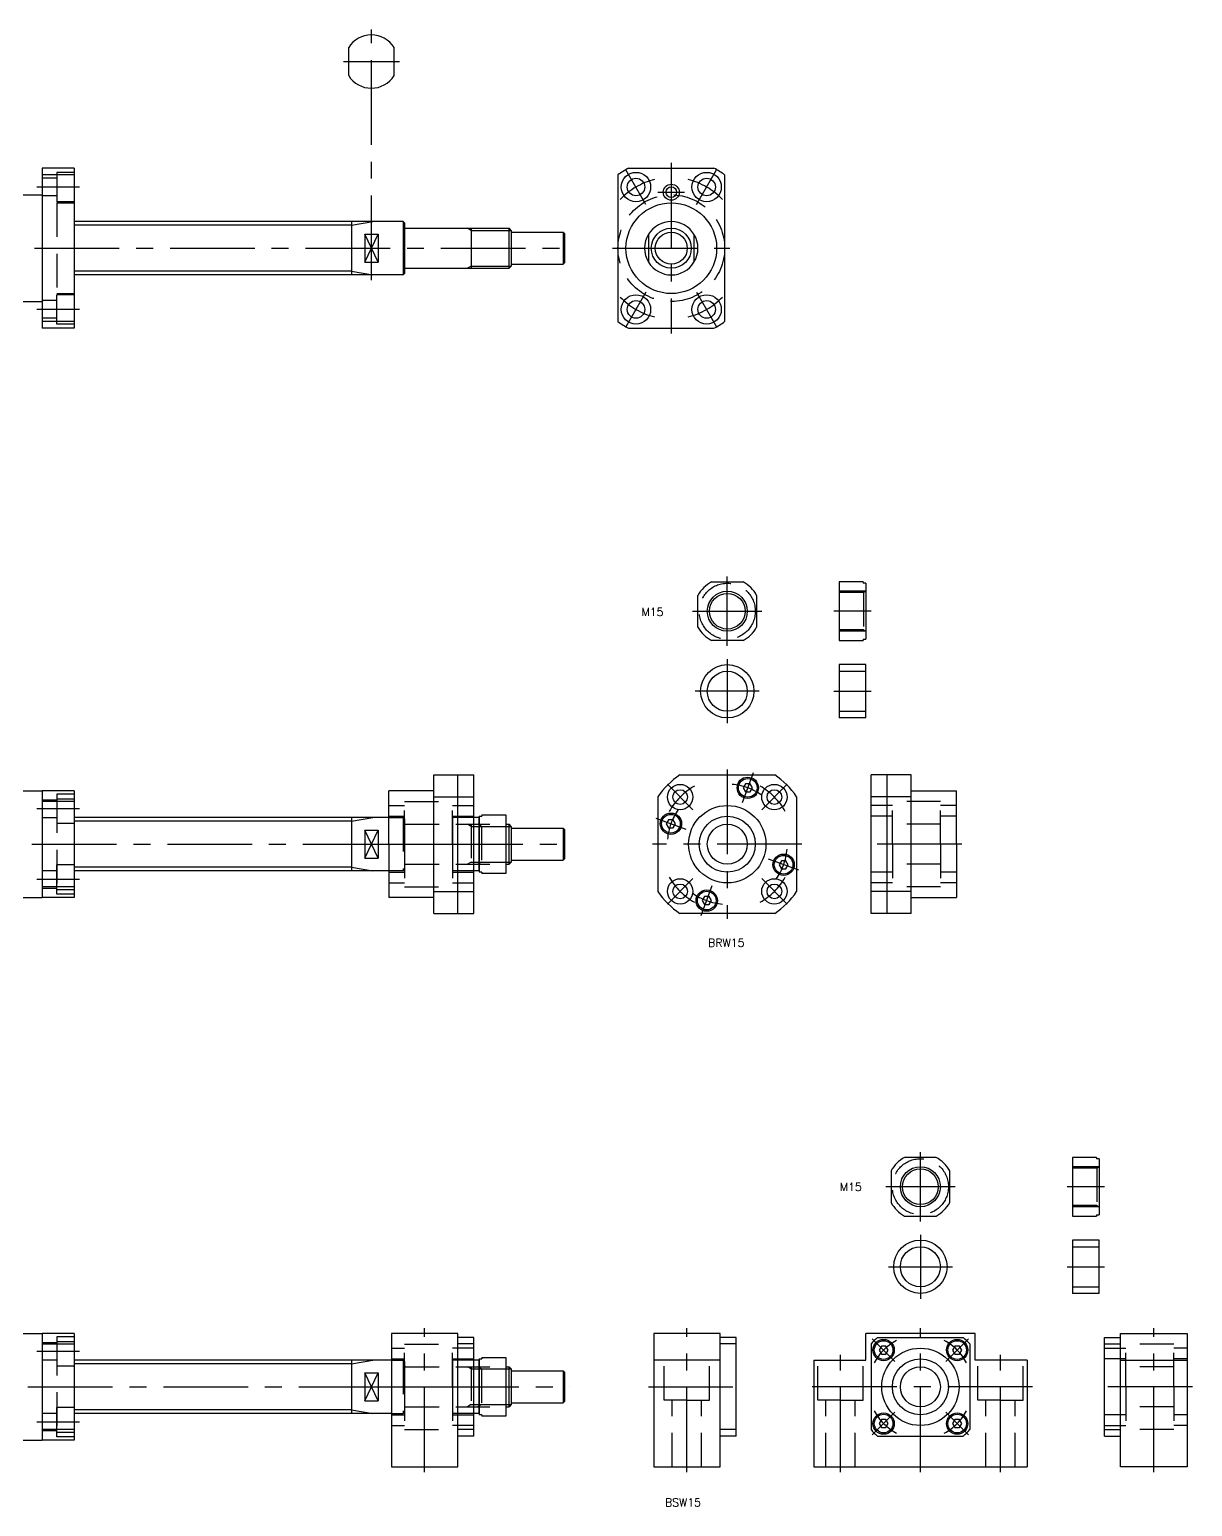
# Model space of a CAD drawing. Extents: x -88 to 787, y -48 to 509.
# Drawn here: x 351 to 787, y -45 to 509 of the extents above; entities that cross this region are included whole.
import ezdxf

# ---------------------------------------------------------------- set-up
doc = ezdxf.new("R2010")
doc.units = 0
doc.linetypes.add('CENTER', pattern=[50.8, 31.75, -6.35, 6.35, -6.35])
doc.linetypes.add('DASHED', pattern=[19.05, 12.7, -6.35])
doc.layers.get('0').update_dxf_attribs({"linetype": 'CONTINUOUS'})
doc.layers.add('CENTER', color=1, linetype='CENTER')
doc.styles.get("Standard").update_dxf_attribs({"font": 'txt.shx', "height": 3, "bigfont": 'bigfont.shx'})

msp = doc.modelspace()

# ---------------------------------------------------------------- linework, layer by layer
at = {"color": 7, "linetype": 'CONTINUOUS'}
for p, q in [((470.87, 491.67), (470.87, 502.2)), ((487.87, 491.67), (487.87, 502.2)), ((355.87, 456.93), (355.87, 396.93)), ((367.87, 456.93), (355.87, 456.93)), ((367.87, 454.43), (355.87, 454.43)), ((367.87, 456.93), (367.87, 396.93)), ((571.87, 454.43), (571.87, 399.44)), ((575.87, 456.93), (607.87, 456.93)), ((611.87, 454.43), (611.87, 399.44)), ((320.37, 446.93), (355.87, 446.93)), ((491.37, 436.93), (367.87, 436.93)), ((471.87, 436.93), (471.87, 416.93)), ((476.87, 432.2), (476.87, 421.66)), ((476.87, 432.2), (481.87, 432.2)), ((481.87, 432.2), (481.87, 421.66)), ((491.37, 436.93), (491.37, 416.93)), ((491.37, 436.93), (491.87, 436.43)), ((491.87, 436.43), (491.87, 417.43)), ((492.07, 434.43), (531.06, 434.43)), ((516.87, 434.43), (516.87, 419.43)), ((531.87, 433.62), (531.06, 434.43)), ((531.06, 419.43), (531.06, 434.43)), ((531.87, 433.62), (531.87, 420.25)), ((531.87, 432.93), (551.37, 432.93)), ((551.37, 432.93), (551.37, 420.93)), ((551.37, 432.93), (551.87, 432.43)), ((551.87, 432.43), (551.87, 421.43)), ((583.37, 432.2), (583.37, 421.67)), ((600.37, 432.2), (600.37, 421.67)), ((476.87, 421.66), (481.87, 421.66)), ((531.87, 420.93), (551.37, 420.93)), ((551.87, 421.43), (551.37, 420.93)), ((491.37, 416.93), (367.87, 416.93)), ((491.87, 417.43), (491.37, 416.93)), ((492.07, 419.43), (531.06, 419.43)), ((501.9, 419.43), (501.9, 419.43)), ((531.87, 420.25), (531.06, 419.43)), ((320.37, 406.93), (355.87, 406.93)), ((367.87, 399.44), (355.87, 399.44)), ((367.87, 396.93), (355.87, 396.93)), ((575.87, 396.93), (607.87, 396.93)), ((606.92, 301.82), (618.79, 301.82)), ((654.86, 301.82), (654.86, 279.81)), ((663.86, 301.82), (654.86, 301.82)), ((663.86, 301.82), (663.86, 301.32)), ((664.86, 301.32), (663.86, 301.32)), ((664.86, 301.32), (664.86, 280.32)), ((601.86, 284.88), (601.86, 296.75)), ((623.86, 296.75), (623.86, 284.88)), ((618.79, 279.81), (606.92, 279.81)), ((612.86, 279.81), (612.86, 279.81)), ((615.83, 279.81), (615.83, 279.81)), ((654.86, 279.81), (663.86, 279.81)), ((663.86, 280.32), (663.86, 279.81)), ((663.86, 280.32), (664.86, 280.32)), ((664.86, 270.81), (654.86, 270.81)), ((654.86, 270.81), (654.86, 250.81)), ((664.86, 250.81), (664.86, 270.81)), ((664.86, 250.81), (654.86, 250.81)), ((502.87, 177.46), (502.87, 229.46)), ((502.87, 229.46), (517.87, 229.46)), ((511.87, 177.46), (511.87, 229.46)), ((517.87, 177.46), (517.87, 229.46)), ((595.07, 229.46), (630.64, 229.46)), ((666.86, 177.46), (666.86, 229.46)), ((681.86, 229.46), (666.86, 229.46)), ((672.86, 177.46), (672.86, 229.46)), ((681.86, 177.46), (681.86, 229.46)), ((320.37, 223.46), (355.87, 223.46)), ((355.87, 223.46), (355.87, 183.46)), ((367.87, 223.46), (355.87, 223.46)), ((367.87, 223.46), (367.87, 183.46)), ((485.87, 203.46), (485.87, 223.46)), ((502.87, 223.46), (485.87, 223.46)), ((681.86, 223.46), (698.86, 223.46)), ((698.86, 203.46), (698.86, 223.46)), ((367.87, 219.46), (355.87, 219.46)), ((502.87, 221.24), (517.87, 221.24)), ((586.86, 221.24), (586.86, 185.68)), ((638.86, 221.24), (638.86, 185.68)), ((681.86, 221.24), (666.86, 221.24)), ((485.87, 213.46), (367.87, 213.46)), ((471.87, 213.46), (471.87, 193.46)), ((519.87, 213.46), (509.87, 213.46)), ((509.87, 213.46), (509.87, 193.46)), ((519.87, 213.96), (519.87, 192.96)), ((519.87, 213.96), (520.87, 213.96)), ((519.87, 193.46), (519.87, 213.46)), ((520.87, 214.46), (529.87, 214.46)), ((520.87, 214.46), (520.87, 213.96)), ((529.87, 214.46), (529.87, 192.46)), ((529.87, 210.96), (531.06, 210.96)), ((531.06, 195.96), (531.06, 210.96)), ((531.87, 210.15), (531.06, 210.96)), ((476.87, 208.73), (476.87, 198.19)), ((476.87, 208.73), (481.87, 208.73)), ((481.87, 208.73), (481.87, 198.19)), ((531.87, 210.15), (531.87, 196.77)), ((531.87, 209.46), (551.37, 209.46)), ((551.37, 209.46), (551.37, 197.46)), ((551.37, 209.46), (551.87, 208.96)), ((551.87, 208.96), (551.87, 197.96)), ((485.87, 203.46), (485.87, 183.46)), ((698.86, 203.46), (698.86, 183.46)), ((476.87, 198.19), (481.87, 198.19)), ((501.9, 195.96), (501.9, 195.96)), ((529.87, 195.96), (531.06, 195.96)), ((531.87, 196.77), (531.06, 195.96)), ((531.87, 197.46), (551.37, 197.46)), ((551.87, 197.96), (551.37, 197.46)), ((485.87, 193.46), (367.87, 193.46)), ((519.87, 193.46), (509.87, 193.46)), ((520.87, 192.96), (519.87, 192.96)), ((520.87, 192.96), (520.87, 192.46)), ((529.87, 192.46), (520.87, 192.46)), ((320.37, 183.46), (355.87, 183.46)), ((367.87, 187.46), (355.87, 187.46)), ((367.87, 183.46), (355.87, 183.46)), ((502.87, 183.46), (485.87, 183.46)), ((502.87, 185.68), (517.87, 185.68)), ((681.86, 185.68), (666.86, 185.68)), ((681.86, 183.46), (698.86, 183.46)), ((502.87, 177.46), (517.87, 177.46)), ((630.64, 177.46), (595.07, 177.46)), ((681.86, 177.46), (666.86, 177.46)), ((691.22, 86.02), (679.34, 86.02)), ((742.31, 86.02), (742.31, 64.02)), ((751.31, 86.02), (742.31, 86.02)), ((751.31, 86.02), (751.31, 85.52)), ((752.31, 85.52), (751.31, 85.52)), ((752.31, 85.52), (752.31, 64.52)), ((674.28, 80.96), (674.28, 69.09)), ((696.28, 69.09), (696.28, 80.96)), ((679.34, 64.02), (691.22, 64.02)), ((682.31, 64.02), (682.31, 64.02)), ((685.28, 64.02), (685.28, 64.02)), ((742.31, 64.02), (751.31, 64.02)), ((751.31, 64.52), (752.31, 64.52)), ((751.31, 64.52), (751.31, 64.02)), ((742.31, 55.02), (742.31, 35.02)), ((752.31, 55.02), (742.31, 55.02)), ((752.31, 35.02), (752.31, 55.02)), ((752.31, 35.02), (742.31, 35.02)), ((320.37, 20), (355.87, 20)), ((355.87, 20), (355.87, -20)), ((367.87, 20), (355.87, 20)), ((367.87, 20), (367.87, -20)), ((511.87, 20), (486.87, 20)), ((486.87, 20), (486.87, -30)), ((511.87, 19.4), (511.87, 20)), ((511.87, -30), (511.87, 19.4)), ((517.87, 18.5), (511.87, 18.5)), ((517.87, -18.5), (517.87, 18.5)), ((585.25, 20), (585.25, -30)), ((610.25, 20), (585.25, 20)), ((610.25, 19.4), (610.25, 20)), ((610.25, -30), (610.25, 19.4)), ((616.25, 18.5), (610.25, 18.5)), ((616.25, -18.5), (616.25, 18.5)), ((705.78, 20), (664.78, 20)), ((664.78, 10), (664.78, 20)), ((669.22, 18.5), (701.34, 18.5)), ((705.78, 10), (705.78, 20)), ((754.31, -18.5), (754.31, 18.5)), ((754.31, 18.5), (760.31, 18.5)), ((760.31, 20), (785.31, 20)), ((760.31, 19.4), (760.31, 20)), ((760.31, -30), (760.31, 19.4)), ((785.31, 20), (785.31, -30)), ((367.87, 16), (355.87, 16)), ((517.87, 16.06), (511.87, 16.06)), ((616.25, 16.06), (610.25, 16.06)), ((666.78, 16.06), (666.78, -16.06)), ((703.78, 16.06), (703.78, -16.06)), ((754.31, 16.06), (760.31, 16.06)), ((486.87, 10), (367.87, 10)), ((471.87, 10), (471.87, -10)), ((519.87, 10), (509.87, 10)), ((509.87, 10), (509.87, -10)), ((519.87, 10.5), (519.87, -10.5)), ((519.87, 10.5), (520.87, 10.5)), ((519.87, -10), (519.87, 10)), ((520.87, 11), (529.87, 11)), ((520.87, 11), (520.87, 10.5)), ((529.87, 11), (529.87, -11)), ((529.87, 7.5), (531.06, 7.5)), ((531.06, -7.5), (531.06, 7.5)), ((531.87, 6.69), (531.06, 7.5)), ((531.87, 6.69), (531.87, -6.69)), ((531.87, 6), (551.37, 6)), ((551.37, 6), (551.37, -6)), ((551.37, 6), (551.87, 5.5)), ((610.25, 10), (585.25, 10)), ((645.28, 10), (645.28, -30)), ((645.28, 10), (664.78, 10)), ((725.28, 10), (705.78, 10)), ((725.28, 10), (725.28, -30)), ((760.31, 10), (785.31, 10)), ((476.87, 5.27), (476.87, -5.27)), ((476.87, 5.27), (481.87, 5.27)), ((481.87, 5.27), (481.87, -5.27)), ((551.87, 5.5), (551.87, -5.5)), ((476.87, -5.27), (481.87, -5.27)), ((551.87, -5.5), (551.37, -6)), ((486.87, -10), (367.87, -10)), ((501.9, -7.5), (501.9, -7.5)), ((519.87, -10), (509.87, -10)), ((520.87, -10.5), (519.87, -10.5)), ((520.87, -10.5), (520.87, -11)), ((529.87, -11), (520.87, -11)), ((529.87, -7.5), (531.06, -7.5)), ((531.87, -6.69), (531.06, -7.5)), ((531.87, -6), (551.37, -6)), ((367.87, -16), (355.87, -16)), ((517.87, -16.06), (511.87, -16.06)), ((616.25, -16.06), (610.25, -16.06)), ((754.31, -16.06), (760.31, -16.06)), ((320.37, -20), (355.87, -20)), ((367.87, -20), (355.87, -20)), ((517.87, -18.5), (511.87, -18.5)), ((616.25, -18.5), (610.25, -18.5)), ((669.22, -18.5), (701.34, -18.5)), ((754.31, -18.5), (760.31, -18.5)), ((486.87, -30), (511.87, -30)), ((585.25, -30), (610.25, -30)), ((645.28, -30), (725.28, -30)), ((785.31, -30), (760.31, -30))]:
    msp.add_line(p, q, dxfattribs=at)
at = {"color": 3, "linetype": 'DASHED'}
for p, q in [((361.37, 455.38), (361.37, 444.38)), ((367.87, 455.38), (361.37, 455.38)), ((361.37, 453.18), (355.87, 453.18)), ((361.37, 446.58), (355.87, 446.58)), ((367.87, 444.38), (361.37, 444.38)), ((361.37, 443.93), (361.37, 409.93)), ((361.37, 443.93), (367.87, 443.93)), ((361.37, 409.93), (367.87, 409.93)), ((361.37, 407.28), (355.87, 407.28)), ((361.37, 398.48), (361.37, 409.48)), ((367.87, 409.48), (361.37, 409.48)), ((361.37, 400.68), (355.87, 400.68)), ((367.87, 398.48), (361.37, 398.48)), ((664.86, 298.32), (654.86, 298.32)), ((663.99, 297.82), (654.86, 297.82)), ((663.99, 297.82), (664.86, 298.32)), ((663.99, 297.82), (663.99, 283.82)), ((663.99, 283.82), (654.86, 283.82)), ((664.86, 283.32), (654.86, 283.32)), ((663.99, 283.82), (664.86, 283.32)), ((654.86, 268.31), (664.86, 268.31)), ((654.86, 253.31), (664.86, 253.31)), ((361.37, 222.21), (361.37, 211.21)), ((367.87, 222.21), (361.37, 222.21)), ((361.37, 220.01), (355.87, 220.01)), ((361.37, 220.46), (361.37, 186.46)), ((361.37, 220.46), (367.87, 220.46)), ((485.87, 217.96), (491.87, 217.96)), ((491.87, 203.46), (491.87, 219.46)), ((491.87, 219.46), (509.87, 219.46)), ((509.87, 203.46), (509.87, 219.46)), ((509.87, 217.96), (517.87, 217.96)), ((674.86, 217.96), (666.86, 217.96)), ((674.86, 203.46), (674.86, 219.46)), ((692.86, 219.46), (674.86, 219.46)), ((692.86, 203.46), (692.86, 219.46)), ((698.86, 217.96), (692.86, 217.96)), ((361.37, 213.41), (355.87, 213.41)), ((367.87, 211.21), (361.37, 211.21)), ((485.87, 213.96), (491.87, 213.96)), ((485.87, 213.46), (491.37, 213.46)), ((491.37, 213.46), (491.37, 193.46)), ((491.37, 213.46), (491.87, 212.96)), ((491.87, 212.96), (491.87, 193.96)), ((491.87, 212.96), (491.87, 193.96)), ((492.07, 210.96), (529.87, 210.96)), ((509.87, 213.96), (517.87, 213.96)), ((516.87, 210.15), (515.46, 210.96)), ((516.87, 210.96), (516.87, 195.96)), ((674.86, 213.96), (666.86, 213.96)), ((692.86, 210.96), (674.86, 210.96)), ((698.86, 213.96), (692.86, 213.96)), ((516.87, 210.15), (529.87, 210.15)), ((520.74, 210.15), (520.74, 196.77)), ((491.87, 203.46), (491.87, 187.46)), ((509.87, 203.46), (509.87, 187.46)), ((674.86, 203.46), (674.86, 187.46)), ((692.86, 203.46), (692.86, 187.46)), ((361.37, 184.71), (361.37, 195.71)), ((367.87, 195.71), (361.37, 195.71)), ((491.87, 193.96), (491.37, 193.46)), ((492.07, 195.96), (529.87, 195.96)), ((516.87, 196.77), (515.46, 195.96)), ((516.87, 196.77), (529.87, 196.77)), ((520.74, 196.77), (519.33, 195.96)), ((692.86, 195.96), (674.86, 195.96)), ((361.37, 193.51), (355.87, 193.51)), ((491.37, 193.46), (485.87, 193.46)), ((485.87, 192.96), (491.87, 192.96)), ((485.87, 188.96), (491.87, 188.96)), ((509.87, 192.96), (517.87, 192.96)), ((509.87, 188.96), (517.87, 188.96)), ((674.86, 192.96), (666.86, 192.96)), ((674.86, 188.96), (666.86, 188.96)), ((698.86, 192.96), (692.86, 192.96)), ((698.86, 188.96), (692.86, 188.96)), ((361.37, 186.91), (355.87, 186.91)), ((361.37, 186.46), (367.87, 186.46)), ((367.87, 184.71), (361.37, 184.71)), ((491.87, 187.46), (509.87, 187.46)), ((692.86, 187.46), (674.86, 187.46)), ((752.31, 82.52), (742.31, 82.52)), ((751.44, 82.02), (742.31, 82.02)), ((751.44, 82.02), (752.31, 82.52)), ((751.44, 82.02), (751.44, 68.02)), ((751.44, 68.02), (742.31, 68.02)), ((752.31, 67.52), (742.31, 67.52)), ((751.44, 68.02), (752.31, 67.52)), ((742.31, 52.52), (752.31, 52.52)), ((742.31, 37.52), (752.31, 37.52)), ((361.37, 18.75), (361.37, 7.75)), ((367.87, 18.75), (361.37, 18.75)), ((361.37, 17), (361.37, -17)), ((361.37, 17), (367.87, 17)), ((361.37, 16.55), (355.87, 16.55)), ((486.87, 14.5), (491.87, 14.5)), ((491.87, 16), (509.87, 16)), ((491.87, 0), (491.87, 16)), ((509.87, 0), (509.87, 16)), ((517.87, 14.5), (509.87, 14.5)), ((754.31, 14.5), (762.31, 14.5)), ((780.31, 16), (762.31, 16)), ((762.31, 0), (762.31, 16)), ((780.31, 0), (780.31, 16)), ((785.31, 14.5), (780.31, 14.5)), ((361.37, 9.95), (355.87, 9.95)), ((367.87, 7.75), (361.37, 7.75)), ((486.87, 10.5), (491.87, 10.5)), ((486.87, 10), (491.37, 10)), ((491.37, 10), (491.37, -10)), ((491.37, 10), (491.87, 9.5)), ((491.87, 9.5), (491.87, -9.5)), ((491.87, 9.5), (491.87, -9.5)), ((492.07, 7.5), (529.87, 7.5)), ((509.87, 10.5), (517.87, 10.5)), ((516.87, 6.69), (515.46, 7.5)), ((516.87, 7.5), (516.87, -7.5)), ((516.87, 6.69), (529.87, 6.69)), ((520.74, 6.69), (519.33, 7.5)), ((520.74, 6.69), (520.74, -6.69)), ((589.25, -5), (589.25, 10)), ((606.25, -5), (606.25, 10)), ((646.78, -5), (646.78, 10)), ((663.78, -5), (663.78, 10)), ((706.78, -5), (706.78, 10)), ((723.78, -5), (723.78, 10)), ((762.31, 10.5), (754.31, 10.5)), ((780.31, 7.5), (762.31, 7.5)), ((785.31, 10.5), (780.31, 10.5)), ((491.87, 0), (491.87, -16)), ((509.87, 0), (509.87, -16)), ((762.31, 0), (762.31, -16)), ((780.31, 0), (780.31, -16)), ((597.75, -5), (589.25, -5)), ((592.25, -30), (592.25, -5)), ((597.75, -5), (606.25, -5)), ((603.25, -30), (603.25, -5)), ((655.28, -5), (646.78, -5)), ((649.78, -30), (649.78, -5)), ((655.28, -5), (663.78, -5)), ((660.78, -30), (660.78, -5)), ((715.28, -5), (706.78, -5)), ((709.78, -30), (709.78, -5)), ((715.28, -5), (723.78, -5)), ((720.78, -30), (720.78, -5)), ((361.37, -9.95), (355.87, -9.95)), ((361.37, -18.75), (361.37, -7.75)), ((367.87, -7.75), (361.37, -7.75)), ((486.87, -10), (491.37, -10)), ((486.87, -10.5), (491.87, -10.5)), ((491.87, -9.5), (491.37, -10)), ((492.07, -7.5), (529.87, -7.5)), ((509.87, -10.5), (517.87, -10.5)), ((516.87, -6.69), (515.46, -7.5)), ((516.87, -6.69), (529.87, -6.69)), ((762.31, -10.5), (754.31, -10.5)), ((780.31, -7.5), (762.31, -7.5)), ((785.31, -10.5), (780.31, -10.5)), ((361.37, -16.55), (355.87, -16.55)), ((486.87, -14.5), (491.87, -14.5)), ((491.87, -16), (509.87, -16)), ((517.87, -14.5), (509.87, -14.5)), ((754.31, -14.5), (762.31, -14.5)), ((780.31, -16), (762.31, -16)), ((785.31, -14.5), (780.31, -14.5)), ((361.37, -17), (367.87, -17)), ((367.87, -18.75), (361.37, -18.75))]:
    msp.add_line(p, q, dxfattribs=at)
at = {"color": 3, "linetype": 'CONTINUOUS'}
for p, q in [((471.87, 435.58), (367.87, 435.58)), ((471.87, 435.58), (479.87, 436.93)), ((481.87, 421.66), (476.87, 432.2)), ((476.87, 421.66), (481.87, 432.2)), ((516.87, 433.62), (515.46, 434.43)), ((516.87, 433.62), (531.87, 433.62)), ((471.87, 418.28), (367.87, 418.28)), ((471.87, 418.28), (479.87, 416.93)), ((516.87, 420.25), (515.46, 419.43)), ((516.87, 420.25), (531.87, 420.25)), ((471.87, 212.11), (367.87, 212.11)), ((471.87, 212.11), (479.87, 213.46)), ((520.74, 210.15), (519.33, 210.96)), ((481.87, 198.19), (476.87, 208.73)), ((476.87, 198.19), (481.87, 208.73)), ((529.87, 210.15), (531.87, 210.15)), ((471.87, 194.81), (367.87, 194.81)), ((471.87, 194.81), (479.87, 193.46)), ((529.87, 196.77), (531.87, 196.77)), ((471.87, 8.65), (367.87, 8.65)), ((471.87, 8.65), (479.87, 10)), ((529.87, 6.69), (531.87, 6.69)), ((481.87, -5.27), (476.87, 5.27)), ((476.87, -5.27), (481.87, 5.27)), ((471.87, -8.65), (367.87, -8.65)), ((471.87, -8.65), (479.87, -10)), ((520.74, -6.69), (519.33, -7.5)), ((529.87, -6.69), (531.87, -6.69))]:
    msp.add_line(p, q, dxfattribs=at)
at = {"color": 7, "linetype": 'CONTINUOUS'}
for points in [[(619.69, 226.1), (618.82, 224.6), (619.69, 223.1), (621.42, 223.1), (622.28, 224.6), (621.42, 226.1)], [(590.85, 212.66), (589.98, 211.16), (590.85, 209.66), (592.58, 209.66), (593.45, 211.16), (592.58, 212.66)], [(633.13, 197.26), (632.27, 195.76), (633.13, 194.26), (634.87, 194.26), (635.73, 195.76), (634.87, 197.26)], [(604.3, 183.82), (603.43, 182.32), (604.3, 180.82), (606.03, 180.82), (606.89, 182.32), (606.03, 183.82)], [(670.63, 15.29), (669.76, 13.79), (670.63, 12.29), (672.36, 12.29), (673.22, 13.79), (672.36, 15.29)], [(698.2, 15.29), (697.34, 13.79), (698.2, 12.29), (699.93, 12.29), (700.8, 13.79), (699.93, 15.29)], [(670.63, -12.29), (669.76, -13.79), (670.63, -15.29), (672.36, -15.29), (673.22, -13.79), (672.36, -12.29)], [(698.2, -12.29), (697.34, -13.79), (698.2, -15.29), (699.93, -15.29), (700.8, -13.79), (699.93, -12.29)]]:
    msp.add_lwpolyline(points, close=True, dxfattribs=at)
for centre, radius in [((578.62, 449.88), 5.5), ((605.12, 449.88), 5.5), ((578.62, 449.88), 3.3), ((591.87, 447.93), 2), ((605.12, 449.88), 3.3), ((591.87, 426.93), 17), ((591.87, 426.93), 7.5), ((591.87, 426.93), 6), ((578.62, 403.98), 5.5), ((578.62, 403.98), 3.3), ((605.12, 403.98), 5.5), ((605.12, 403.98), 3.3), ((612.86, 290.82), 6.69), ((612.86, 260.81), 10), ((612.86, 260.81), 7.5), ((620.55, 224.6), 4), ((620.55, 224.6), 3.5), ((595.18, 221.14), 4.75), ((595.18, 221.14), 2.75), ((630.53, 221.14), 4.75), ((630.53, 221.14), 2.75), ((612.86, 203.46), 14.5), ((591.71, 211.16), 4), ((591.71, 211.16), 3.5), ((612.86, 203.46), 10.5), ((612.86, 203.46), 7.5), ((634, 195.76), 4), ((634, 195.76), 3.5), ((595.18, 185.78), 4.75), ((595.18, 185.78), 2.75), ((630.53, 185.78), 4.75), ((630.53, 185.78), 2.75), ((605.16, 182.32), 4), ((605.16, 182.32), 3.5), ((685.28, 75.02), 6.69), ((685.28, 45.02), 10), ((685.28, 45.02), 7.5), ((671.49, 13.79), 4), ((671.49, 13.79), 3.5), ((699.07, 13.79), 4), ((699.07, 13.79), 3.5), ((685.28, 0), 14.5), ((685.28, 0), 10.5), ((685.28, 0), 7.5), ((671.49, -13.79), 4), ((671.49, -13.79), 3.5), ((699.07, -13.79), 4), ((699.07, -13.79), 3.5)]:
    msp.add_circle(centre, radius, dxfattribs=at)
at = {"color": 3, "linetype": 'CONTINUOUS'}
for centre, radius in [((591.87, 447.93), 3), ((612.86, 290.82), 7.5), ((685.28, 75.02), 7.5)]:
    msp.add_circle(centre, radius, dxfattribs=at)
at = {"color": 3, "linetype": 'DASHED'}
for centre, radius in [((591.87, 426.93), 20), ((612.86, 290.82), 10.5), ((685.28, 75.02), 10.5)]:
    msp.add_circle(centre, radius, dxfattribs=at)
at = {"color": 7, "linetype": 'CONTINUOUS'}
for centre, radius, start, end in [((479.37, 496.93), 10, 31.7883, 148.2117), ((479.37, 496.93), 10, 211.7883, 328.2117), ((591.87, 426.93), 34, 118.0725, 126.0319), ((591.87, 426.93), 34, 53.9681, 61.9275), ((492.07, 434.63), 0.2, 180, 270), ((591.87, 426.93), 10, 148.2117, 211.7883), ((591.87, 426.93), 10, 31.7883, 148.2117), ((591.87, 426.93), 10, 328.2117, 31.7883), ((591.87, 426.93), 10, 211.7883, 328.2117), ((492.07, 419.23), 0.2, 90, 180), ((591.87, 426.93), 34, 233.9681, 241.9275), ((591.87, 426.93), 34, 298.0725, 306.0319), ((612.86, 290.82), 12.5, 118.3576, 151.6424), ((612.86, 290.82), 12.5, 28.3576, 61.6424), ((612.86, 290.82), 12.5, 208.3576, 241.6424), ((612.86, 290.82), 12.5, 298.3576, 331.6424), ((612.86, 203.46), 31.5, 124.3713, 145.6287), ((612.86, 203.46), 31.5, 34.3713, 55.6287), ((612.86, 203.46), 31.5, 214.3713, 235.6287), ((612.86, 203.46), 31.5, 304.3713, 325.6287), ((685.28, 75.02), 12.5, 118.3576, 151.6424), ((685.28, 75.02), 12.5, 28.3576, 61.6424), ((685.28, 75.02), 12.5, 208.3576, 241.6424), ((685.28, 75.02), 12.5, 298.3576, 331.6424), ((685.28, 0), 24.5, 130.9657, 139.0343), ((685.28, 0), 24.5, 40.9657, 49.0343), ((685.28, 0), 24.5, 220.9657, 229.0343), ((685.28, 0), 24.5, 310.9657, 319.0343)]:
    msp.add_arc(centre, radius, start, end, dxfattribs=at)
at = {"color": 3, "linetype": 'DASHED'}
for centre, start, end in [((492.07, 211.16), 180, 270), ((492.07, 195.76), 90, 180), ((492.07, 7.7), 180, 270), ((492.07, -7.7), 90, 180)]:
    msp.add_arc(centre, 0.2, start, end, dxfattribs=at)
at = {"layer": 'CENTER', "color": 1, "linetype": 'CENTER'}
for p, q in [((479.37, 414.93), (479.37, 508.93)), ((468.87, 496.93), (489.87, 496.93)), ((582.37, 443.39), (574.87, 456.38)), ((591.87, 458.93), (591.87, 394.93)), ((601.37, 443.39), (608.87, 456.38)), ((369.87, 449.88), (353.87, 449.88)), ((586.87, 447.93), (596.87, 447.93)), ((149.87, 426.93), (553.87, 426.93)), ((569.87, 426.93), (613.87, 426.93)), ((582.37, 410.48), (574.87, 397.49)), ((601.37, 410.48), (608.87, 397.49)), ((369.87, 403.98), (353.87, 403.98)), ((612.86, 277.82), (612.86, 303.82)), ((599.86, 290.82), (625.86, 290.82)), ((666.86, 290.82), (652.86, 290.82)), ((612.86, 272.81), (612.86, 248.81)), ((624.86, 260.81), (600.86, 260.81)), ((652.86, 260.81), (666.86, 260.81)), ((612.86, 231.46), (612.86, 175.46)), ((622.6, 230.24), (618.5, 218.96)), ((590.41, 225.91), (599.95, 216.36)), ((635.31, 225.91), (625.76, 216.36)), ((369.87, 216.71), (353.87, 216.71)), ((586.08, 213.21), (597.35, 209.1)), ((148.87, 203.46), (553.87, 203.46)), ((482.87, 203.46), (522.14, 203.46)), ((508.62, 203.46), (521.12, 203.46)), ((518.87, 203.46), (530.87, 203.46)), ((640.86, 203.46), (584.86, 203.46)), ((700.86, 203.46), (664.86, 203.46)), ((639.64, 193.71), (628.36, 197.82)), ((369.87, 190.21), (353.87, 190.21)), ((590.41, 181.01), (599.95, 190.55)), ((635.31, 181.01), (625.76, 190.55)), ((603.11, 176.68), (607.21, 187.95)), ((685.28, 62.02), (685.28, 88.02)), ((698.28, 75.02), (672.28, 75.02)), ((754.31, 75.02), (740.31, 75.02)), ((685.28, 57.02), (685.28, 33.02)), ((673.28, 45.02), (697.28, 45.02)), ((740.31, 45.02), (754.31, 45.02)), ((499.37, -32), (499.37, 22)), ((597.75, -32), (597.75, 22)), ((667.25, 18.03), (675.73, 9.55)), ((685.28, -32), (685.28, 22)), ((703.31, 18.03), (694.83, 9.55)), ((772.81, -32), (772.81, 22)), ((369.87, 13.25), (353.87, 13.25)), ((655.28, -32), (655.28, 12)), ((715.28, -32), (715.28, 12)), ((147.37, 0), (553.87, 0)), ((481.87, 0), (522.87, 0)), ((508.62, 0), (521.12, 0)), ((518.87, 0), (530.87, 0)), ((583.25, 0), (618.25, 0)), ((727.28, 0), (643.28, 0)), ((787.31, 0), (752.31, 0)), ((667.25, -18.03), (675.73, -9.55)), ((703.31, -18.03), (694.83, -9.55)), ((369.87, -13.25), (353.87, -13.25))]:
    msp.add_line(p, q, dxfattribs=at)
for centre, radius, start, end in [((591.87, 426.93), 26.5, 103.7628, 136.2372), ((591.87, 426.93), 26.5, 43.7628, 76.2372), ((591.87, 426.93), 26.5, 223.7628, 256.2372), ((591.87, 426.93), 26.5, 283.7628, 316.2372), ((612.86, 203.46), 25, 119.5137, 150.4863), ((612.86, 203.46), 22.5, 54.7077, 85.2923), ((612.86, 203.46), 25, 29.5137, 60.4863), ((612.86, 203.46), 22.5, 144.7077, 175.2923), ((612.86, 203.46), 22.5, 324.7077, 355.2923), ((612.86, 203.46), 25, 209.5137, 240.4863), ((612.86, 203.46), 25, 299.5137, 330.4863), ((612.86, 203.46), 22.5, 234.6755, 234.7689), ((612.86, 203.46), 22.5, 234.7077, 265.2923), ((685.28, 0), 19.5, 117.3498, 152.6502), ((685.28, 0), 19.5, 27.3498, 62.6502), ((685.28, 0), 19.5, 207.3498, 242.6502), ((685.28, 0), 19.5, 297.3498, 332.6502)]:
    msp.add_arc(centre, radius, start, end, dxfattribs=at)

# ---------------------------------------------------------------- texts
at = {"color": 7, "linetype": 'CONTINUOUS'}
for s, p in [('M15', (580.68, 289.03)), ('BRW15', (605.68, 165.02)), ('M15', (655.06, 73.45)), ('BSW15', (589.51, -44.86))]:
    msp.add_text(s, height=3, dxfattribs=at).set_placement(p)

doc.saveas('drawing.dxf')
